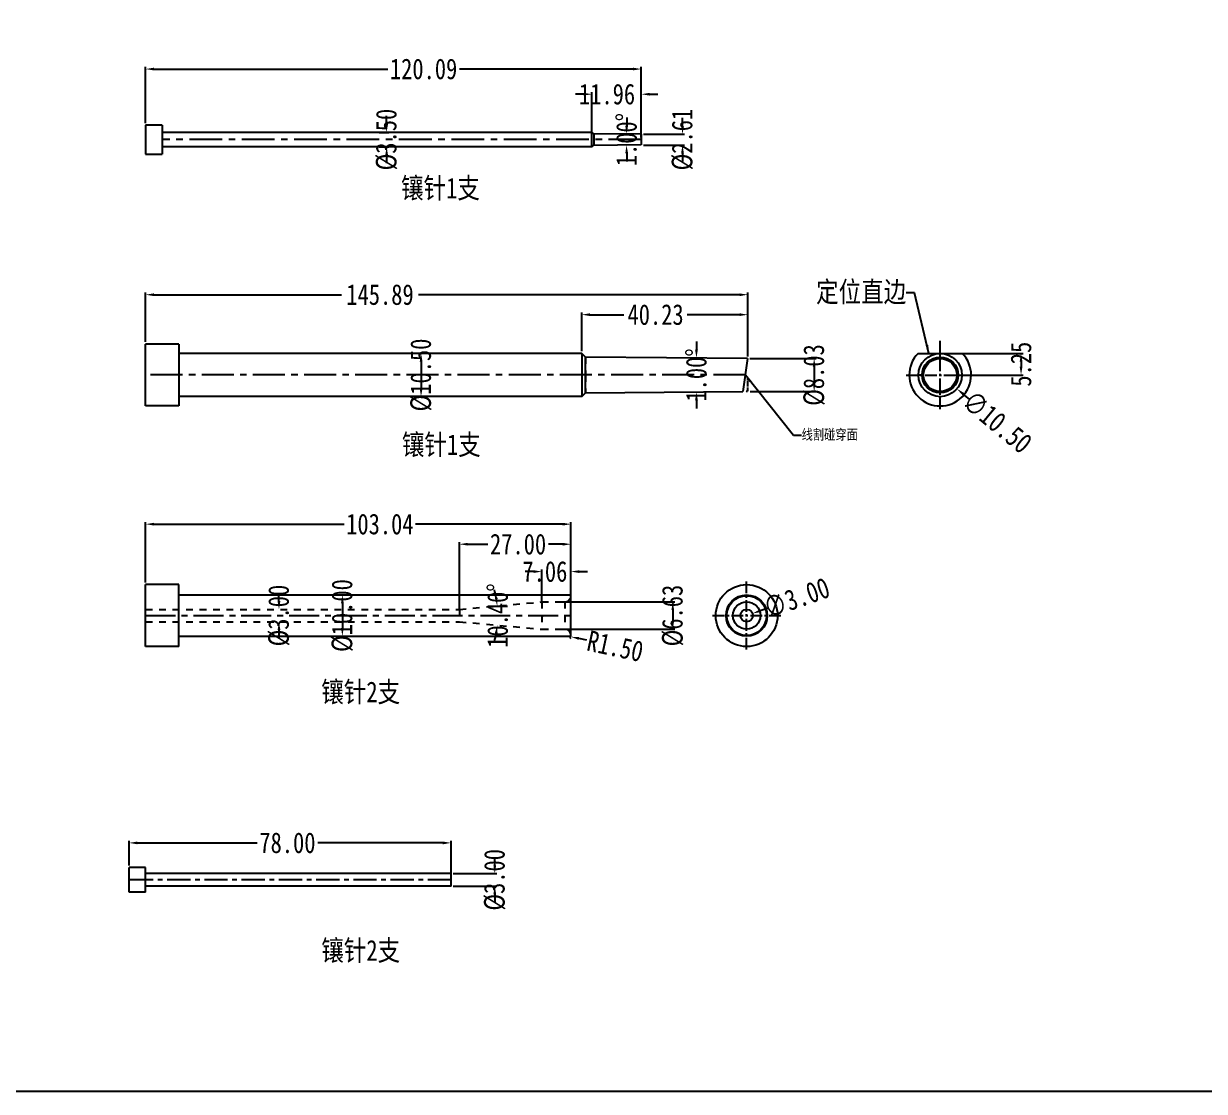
# Model space of a CAD drawing. Header units: millimetres. Extents: x 309 to 11345, y -1340 to 1318.
# Drawn here: x 3977.5 to 4263.6, y -730.8 to -472 of the extents above; entities that cross this region are included whole.
import ezdxf

# ---------------------------------------------------------------- set-up
doc = ezdxf.new("R2010")
doc.units = ezdxf.units.MM
doc.header["$LTSCALE"] = 16.335
doc.header["$PDMODE"] = 3
doc.header["$PDSIZE"] = 0.3125
for name, pattern in [('CENTER', [0.6, 0.375, -0.075, 0.075, -0.075]), ('DIVIDE', [31.75, 12.7, -6.35, 0, -6.35, 0, -6.35]), ('HIDDEN', [0.2, 0.1, -0.1])]:
    doc.linetypes.add(name, pattern=pattern)
doc.layers.get('0').update_dxf_attribs({"linetype": 'CONTINUOUS'})
doc.layers.get('Defpoints').update_dxf_attribs({"linetype": 'CONTINUOUS'})
doc.layers.add('DEFAULT_2', color=8, linetype='HIDDEN')
doc.layers.add('dim', color=82, linetype='CONTINUOUS', lineweight=9)
doc.styles.get("Standard").update_dxf_attribs({"font": 'txt', "width": 0.8})
doc.dimstyles.get("Standard").update_dxf_attribs({"dimtxt": 0.15625, "dimasz": 0.1875, "dimexe": 0.125, "dimexo": 0.0625, "dimtad": 0, "dimtih": 1, "dimtoh": 1, "dimdsep": 46, "dimtxsty": 'Standard', "dimcen": 0.09, "dimadec": 0, "dimazin": 0, "dimtp": 0.01, "dimtm": 0.01, "dimtfac": 1, "dimtofl": 0, "dimtmove": 0, "dimatfit": 3, "dimfxl": 0, "dimtolj": 1, "dimarcsym": 0})
doc.dimstyles.new('STANDARD$0', dxfattribs={"dimscale": 2, "dimtxt": 3, "dimasz": 3, "dimexe": 1.25, "dimexo": 0.625, "dimgap": 0.5, "dimtad": 0, "dimdsep": 46, "dimlunit": 6, "dimtxsty": 'Standard', "dimblk": 'CLOSEDBLANK', "dimcen": 0, "dimclrt": 2, "dimazin": 2, "dimtfac": 2, "dimtmove": 1, "dimatfit": 3, "dimfxl": 0, "dimtolj": 1, "dimtzin": 0, "dimarcsym": 0})

# ---------------------------------------------------------------- blocks, each defined once
blk = doc.blocks.new('*D264')
at = {"layer": 'Defpoints', "color": 0}
for p in [(4202.82, -551.9), (4201.5, -557.15), (4219.14, -557.15)]:
    blk.add_point(p, dxfattribs=at)
at = {"layer": 'dim', "color": 4, "lineweight": -2}
for p, q in [((4203.31, -551.9), (4219.64, -551.9)), ((4219.14, -553.9), (4219.14, -555.15)), ((4202, -557.15), (4219.64, -557.15))]:
    blk.add_line(p, q, dxfattribs=at)
at = {"layer": 'dim', "color": 4}
for points in [[(4218.81, -553.9), (4219.47, -553.9), (4219.14, -551.9)], [(4218.81, -555.15), (4219.47, -555.15), (4219.14, -557.15)]]:
    blk.add_solid(points, dxfattribs=at)
at = {"layer": 'dim', "color": 6, "insert": (4219.14, -554.53), "char_height": 5, "attachment_point": 5, "rotation": 90}
blk.add_mtext('\\A1;5.25', dxfattribs=at)
blk = doc.blocks.new('*D265')
at = {"layer": 'Defpoints', "color": 0}
for p in [(4195.49, -553.81), (4203.59, -560.49)]:
    blk.add_point(p, dxfattribs=at)
at = {"layer": 'dim', "color": 4, "lineweight": -2}
blk.add_line((4206.68, -563.04), (4205.14, -561.76), dxfattribs=at)
at = {"layer": 'dim', "color": 4}
blk.add_solid([(4205.35, -561.51), (4204.92, -562.02), (4203.59, -560.49)], dxfattribs=at)
at = {"layer": 'dim', "color": 6, "insert": (4213.37, -568.55), "char_height": 5, "attachment_point": 5, "rotation": 320.4803}
blk.add_mtext('\\A1;∅10.50', dxfattribs=at)
blk = doc.blocks.new('*D266')
at = {"layer": 'Defpoints', "color": 0}
for p in [(4152.9, -553.13), (4152.97, -561.16), (4169.01, -561.16)]:
    blk.add_point(p, dxfattribs=at)
at = {"layer": 'dim', "color": 4, "lineweight": -2}
for p, q in [((4153.4, -553.13), (4169.51, -553.13)), ((4169.01, -555.13), (4169.01, -559.16)), ((4153.47, -561.16), (4169.51, -561.16))]:
    blk.add_line(p, q, dxfattribs=at)
at = {"layer": 'dim', "color": 4}
for points in [[(4168.67, -555.13), (4169.34, -555.13), (4169.01, -553.13)], [(4168.67, -559.16), (4169.34, -559.16), (4169.01, -561.16)]]:
    blk.add_solid(points, dxfattribs=at)
at = {"layer": 'dim', "color": 6, "insert": (4169.01, -557.15), "char_height": 5, "attachment_point": 5, "rotation": 90}
blk.add_mtext('\\A1;%%c8.03', dxfattribs=at)
blk = doc.blocks.new('*D267')
at = {"layer": 'Defpoints', "color": 0}
for p in [(4113.59, -552.79), (4152.9, -553.13), (4140.46, -555.77), (4113.59, -561.51), (4151.77, -561.17)]:
    blk.add_point(p, dxfattribs=at)
at = {"layer": 'dim', "color": 4, "lineweight": -2}
for start, end in [(179.0152, 179.2576), (180.7424, 180.9848)]:
    blk.add_arc((4613.21, -557.15), 472.75, start, end, dxfattribs=at)
at = {"layer": 'dim', "color": 4}
for points in [[(4140.83, -551.03), (4140.16, -551.02), (4140.48, -553.02)], [(4140.16, -563.28), (4140.83, -563.27), (4140.48, -561.27)]]:
    blk.add_solid(points, dxfattribs=at)
at = {"layer": 'dim', "color": 6, "insert": (4140.46, -557.15), "char_height": 5, "attachment_point": 5, "rotation": 90}
blk.add_mtext('\\A1;1.00°', dxfattribs=at)
blk = doc.blocks.new('*D268')
at = {"layer": 'Defpoints', "color": 0}
for p in [(4112.71, -542.53), (4112.71, -551.9), (4152.93, -553.13)]:
    blk.add_point(p, dxfattribs=at)
at = {"layer": 'dim', "color": 4, "lineweight": -2}
for p, q in [((4112.71, -551.4), (4112.71, -542.03)), ((4114.71, -542.53), (4122.92, -542.53)), ((4150.93, -542.53), (4138.26, -542.53)), ((4152.93, -552.63), (4152.93, -542.03))]:
    blk.add_line(p, q, dxfattribs=at)
at = {"layer": 'dim', "color": 4}
for points in [[(4114.71, -542.19), (4114.71, -542.86), (4112.71, -542.53)], [(4150.93, -542.19), (4150.93, -542.86), (4152.93, -542.53)]]:
    blk.add_solid(points, dxfattribs=at)
at = {"layer": 'dim', "color": 6, "insert": (4130.59, -542.53), "char_height": 5, "attachment_point": 5}
blk.add_mtext('\\A1;40.23', dxfattribs=at)
blk = doc.blocks.new('*D269')
at = {"layer": 'Defpoints', "color": 0}
for p in [(4007.04, -537.69), (4007.04, -549.65), (4152.93, -553.13)]:
    blk.add_point(p, dxfattribs=at)
at = {"layer": 'dim', "color": 4, "lineweight": -2}
for p, q in [((4007.04, -549.15), (4007.04, -537.19)), ((4009.04, -537.69), (4054.49, -537.69)), ((4150.93, -537.69), (4073.15, -537.69)), ((4152.93, -552.63), (4152.93, -537.19))]:
    blk.add_line(p, q, dxfattribs=at)
at = {"layer": 'dim', "color": 4}
for points in [[(4009.04, -537.36), (4009.04, -538.03), (4007.04, -537.69)], [(4150.93, -537.36), (4150.93, -538.03), (4152.93, -537.69)]]:
    blk.add_solid(points, dxfattribs=at)
at = {"layer": 'dim', "color": 6, "insert": (4063.82, -537.69), "char_height": 5, "attachment_point": 5}
blk.add_mtext('\\A1;145.89', dxfattribs=at)
blk = doc.blocks.new('*D270')
at = {"layer": 'Defpoints', "color": 0}
for p in [(4073.77, -551.9), (4073.77, -562.4), (4073.77, -562.4)]:
    blk.add_point(p, dxfattribs=at)
at = {"layer": 'dim', "color": 4, "lineweight": -2}
blk.add_line((4073.77, -553.9), (4073.77, -560.4), dxfattribs=at)
at = {"layer": 'dim', "color": 4}
for points in [[(4073.44, -553.9), (4074.11, -553.9), (4073.77, -551.9)], [(4073.44, -560.4), (4074.11, -560.4), (4073.77, -562.4)]]:
    blk.add_solid(points, dxfattribs=at)
at = {"layer": 'dim', "color": 6, "insert": (4073.77, -557.15), "char_height": 5, "attachment_point": 5, "rotation": 90}
blk.add_mtext('\\A1;%%c10.50', dxfattribs=at)
blk = doc.blocks.new('*D271')
at = {"layer": 'Defpoints', "color": 0}
for p in [(4127.13, -498.79), (4127.15, -501.41), (4137.11, -501.41)]:
    blk.add_point(p, dxfattribs=at)
at = {"layer": 'dim', "color": 4, "lineweight": -2}
for p, q in [((4137.11, -496.79), (4137.11, -494.79)), ((4127.63, -498.79), (4137.61, -498.79)), ((4127.65, -501.41), (4137.61, -501.41)), ((4137.11, -503.41), (4137.11, -505.41))]:
    blk.add_line(p, q, dxfattribs=at)
at = {"layer": 'dim', "color": 4}
for points in [[(4136.78, -496.79), (4137.45, -496.79), (4137.11, -498.79)], [(4136.78, -503.41), (4137.45, -503.41), (4137.11, -501.41)]]:
    blk.add_solid(points, dxfattribs=at)
at = {"layer": 'dim', "color": 6, "insert": (4137.11, -500.1), "char_height": 5, "attachment_point": 5, "rotation": 90}
blk.add_mtext('\\A1;%%c2.61', dxfattribs=at)
blk = doc.blocks.new('*D272')
at = {"layer": 'Defpoints', "color": 0}
for p in [(4063.11, -498.35), (4063.11, -501.85), (4065.42, -501.85)]:
    blk.add_point(p, dxfattribs=at)
at = {"layer": 'dim', "color": 4, "lineweight": -2}
for p, q in [((4065.42, -496.35), (4065.42, -494.35)), ((4063.61, -498.35), (4065.92, -498.35)), ((4063.61, -501.85), (4065.92, -501.85)), ((4065.42, -503.85), (4065.42, -505.85))]:
    blk.add_line(p, q, dxfattribs=at)
at = {"layer": 'dim', "color": 4}
for points in [[(4065.09, -496.35), (4065.76, -496.35), (4065.42, -498.35)], [(4065.09, -503.85), (4065.76, -503.85), (4065.42, -501.85)]]:
    blk.add_solid(points, dxfattribs=at)
at = {"layer": 'dim', "color": 6, "insert": (4065.42, -500.1), "char_height": 5, "attachment_point": 5, "rotation": 90}
blk.add_mtext('\\A1;%%c3.50', dxfattribs=at)
blk = doc.blocks.new('*D273')
at = {"layer": 'Defpoints', "color": 0}
for p in [(4115.17, -489.1), (4115.17, -500.1), (4127.13, -500.1)]:
    blk.add_point(p, dxfattribs=at)
at = {"layer": 'dim', "color": 4, "lineweight": -2}
for p, q in [((4113.17, -489.1), (4111.17, -489.1)), ((4115.17, -499.6), (4115.17, -488.6)), ((4127.13, -499.6), (4127.13, -488.6)), ((4129.13, -489.1), (4131.13, -489.1))]:
    blk.add_line(p, q, dxfattribs=at)
at = {"layer": 'dim', "color": 4}
for points in [[(4113.17, -488.77), (4113.17, -489.43), (4115.17, -489.1)], [(4129.13, -488.77), (4129.13, -489.43), (4127.13, -489.1)]]:
    blk.add_solid(points, dxfattribs=at)
at = {"layer": 'dim', "color": 6, "insert": (4118.83, -489.1), "char_height": 5, "attachment_point": 5}
blk.add_mtext('\\A1;11.96', dxfattribs=at)
blk = doc.blocks.new('*D274')
at = {"layer": 'Defpoints', "color": 0}
for p in [(4007.04, -483), (4007.04, -496.6), (4127.13, -500.1)]:
    blk.add_point(p, dxfattribs=at)
at = {"layer": 'dim', "color": 4, "lineweight": -2}
for p, q in [((4007.04, -496.1), (4007.04, -482.5)), ((4009.04, -483), (4065.72, -483)), ((4125.13, -483), (4083.05, -483)), ((4127.13, -499.6), (4127.13, -482.5))]:
    blk.add_line(p, q, dxfattribs=at)
at = {"layer": 'dim', "color": 4}
for points in [[(4009.04, -482.67), (4009.04, -483.33), (4007.04, -483)], [(4125.13, -482.67), (4125.13, -483.33), (4127.13, -483)]]:
    blk.add_solid(points, dxfattribs=at)
at = {"layer": 'dim', "color": 6, "insert": (4074.38, -483), "char_height": 5, "attachment_point": 5}
blk.add_mtext('\\A1;120.09', dxfattribs=at)
blk = doc.blocks.new('*D275')
at = {"layer": 'Defpoints', "color": 0}
for p in [(4115.61, -498.69), (4123.55, -499.65), (4127.13, -498.79), (4115.61, -501.51), (4127.13, -501.41)]:
    blk.add_point(p, dxfattribs=at)
at = {"layer": 'dim', "color": 4, "lineweight": -2}
for start, end in [(178.0057, 178.7528), (181.2472, 181.9943)]:
    blk.add_arc((4276.92, -500.1), 153.37, start, end, dxfattribs=at)
at = {"layer": 'dim', "color": 4}
for points in [[(4123.92, -496.77), (4123.25, -496.76), (4123.55, -498.76)], [(4123.25, -503.44), (4123.92, -503.43), (4123.55, -501.44)]]:
    blk.add_solid(points, dxfattribs=at)
at = {"layer": 'dim', "color": 6, "insert": (4123.55, -500.1), "char_height": 5, "attachment_point": 5, "rotation": 90}
blk.add_mtext('\\A1;1.00°', dxfattribs=at)
blk = doc.blocks.new('*D276')
at = {"layer": 'Defpoints', "color": 0}
for p in [(4154.07, -614.95), (4151.24, -615.95)]:
    blk.add_point(p, dxfattribs=at)
at = {"layer": 'dim', "color": 4, "lineweight": -2}
blk.add_line((4157.84, -613.62), (4155.95, -614.28), dxfattribs=at)
at = {"layer": 'dim', "color": 4}
blk.add_solid([(4155.84, -613.97), (4156.07, -614.6), (4154.07, -614.95)], dxfattribs=at)
at = {"layer": 'dim', "color": 6, "insert": (4164.75, -611.16), "char_height": 5, "attachment_point": 5, "rotation": 19.5263}
blk.add_mtext('\\A1;∅3.00', dxfattribs=at)
blk = doc.blocks.new('*D277')
at = {"layer": 'Defpoints', "color": 0}
for p in [(4081.04, -677.99), (4081.04, -680.99), (4091.63, -680.99)]:
    blk.add_point(p, dxfattribs=at)
at = {"layer": 'dim', "color": 4, "lineweight": -2}
for p, q in [((4091.63, -675.99), (4091.63, -673.99)), ((4081.54, -677.99), (4092.13, -677.99)), ((4081.54, -680.99), (4092.13, -680.99)), ((4091.63, -682.99), (4091.63, -684.99))]:
    blk.add_line(p, q, dxfattribs=at)
at = {"layer": 'dim', "color": 4}
for points in [[(4091.3, -675.99), (4091.96, -675.99), (4091.63, -677.99)], [(4091.3, -682.99), (4091.96, -682.99), (4091.63, -680.99)]]:
    blk.add_solid(points, dxfattribs=at)
at = {"layer": 'dim', "color": 6, "insert": (4091.63, -679.49), "char_height": 5, "attachment_point": 5, "rotation": 90}
blk.add_mtext('\\A1;%%c3.00', dxfattribs=at)
blk = doc.blocks.new('*D278')
at = {"layer": 'Defpoints', "color": 0}
for p in [(4003.04, -670.54), (4003.04, -676.49), (4081.04, -679.49)]:
    blk.add_point(p, dxfattribs=at)
at = {"layer": 'dim', "color": 4, "lineweight": -2}
for p, q in [((4003.04, -675.99), (4003.04, -670.05)), ((4005.04, -670.54), (4034.05, -670.54)), ((4079.04, -670.54), (4048.72, -670.54)), ((4081.04, -678.99), (4081.04, -670.05))]:
    blk.add_line(p, q, dxfattribs=at)
at = {"layer": 'dim', "color": 4}
for points in [[(4005.04, -670.21), (4005.04, -670.88), (4003.04, -670.54)], [(4079.04, -670.21), (4079.04, -670.88), (4081.04, -670.54)]]:
    blk.add_solid(points, dxfattribs=at)
at = {"layer": 'dim', "color": 6, "insert": (4041.39, -670.54), "char_height": 5, "attachment_point": 5}
blk.add_mtext('\\A1;78.00', dxfattribs=at)
blk = doc.blocks.new('*D279')
at = {"layer": 'Defpoints', "color": 0}
for p in [(4108.58, -620.27), (4110.05, -620.58)]:
    blk.add_point(p, dxfattribs=at)
at = {"layer": 'dim', "color": 4, "lineweight": -2}
blk.add_line((4113.96, -621.42), (4112, -621), dxfattribs=at)
blk.add_arc((4108.58, -620.27), 1.5, 328.8315, 340.911, dxfattribs=at)
at = {"layer": 'dim', "color": 4}
blk.add_solid([(4112.07, -620.67), (4111.93, -621.33), (4110.05, -620.58)], dxfattribs=at)
at = {"layer": 'dim', "color": 6, "insert": (4120.81, -622.88), "char_height": 5, "attachment_point": 5, "rotation": 347.9205}
blk.add_mtext('\\A1;R1.50', dxfattribs=at)
blk = doc.blocks.new('*D280')
at = {"layer": 'Defpoints', "color": 0}
for p in [(4007.04, -593.3), (4007.04, -607.95), (4110.08, -612.28)]:
    blk.add_point(p, dxfattribs=at)
at = {"layer": 'dim', "color": 4, "lineweight": -2}
for p, q in [((4007.04, -607.45), (4007.04, -592.8)), ((4009.04, -593.3), (4055.12, -593.3)), ((4108.08, -593.3), (4072.45, -593.3)), ((4110.08, -611.78), (4110.08, -592.8))]:
    blk.add_line(p, q, dxfattribs=at)
at = {"layer": 'dim', "color": 4}
for points in [[(4009.04, -592.97), (4009.04, -593.63), (4007.04, -593.3)], [(4108.08, -592.97), (4108.08, -593.63), (4110.08, -593.3)]]:
    blk.add_solid(points, dxfattribs=at)
at = {"layer": 'dim', "color": 6, "insert": (4063.79, -593.3), "char_height": 5, "attachment_point": 5}
blk.add_mtext('\\A1;103.04', dxfattribs=at)
blk = doc.blocks.new('*D281')
at = {"layer": 'Defpoints', "color": 0}
for p in [(4083.08, -598.16), (4110.08, -609.75), (4083.08, -614.7)]:
    blk.add_point(p, dxfattribs=at)
at = {"layer": 'dim', "color": 4, "lineweight": -2}
for p, q in [((4083.08, -614.2), (4083.08, -597.66)), ((4110.08, -609.25), (4110.08, -597.66)), ((4085.08, -598.16), (4089.94, -598.16)), ((4108.08, -598.16), (4104.61, -598.16))]:
    blk.add_line(p, q, dxfattribs=at)
at = {"layer": 'dim', "color": 4}
for points in [[(4085.08, -597.82), (4085.08, -598.49), (4083.08, -598.16)], [(4108.08, -597.82), (4108.08, -598.49), (4110.08, -598.16)]]:
    blk.add_solid(points, dxfattribs=at)
at = {"layer": 'dim', "color": 6, "insert": (4097.27, -598.16), "char_height": 5, "attachment_point": 5}
blk.add_mtext('\\A1;27.00', dxfattribs=at)
blk = doc.blocks.new('*D282')
at = {"layer": 'Defpoints', "color": 0}
for p in [(4103.03, -604.79), (4103.03, -612.76), (4110.08, -612.28)]:
    blk.add_point(p, dxfattribs=at)
at = {"layer": 'dim', "color": 4, "lineweight": -2}
for p, q in [((4101.03, -604.79), (4099.03, -604.79)), ((4103.03, -612.26), (4103.03, -604.29)), ((4110.08, -611.78), (4110.08, -604.29)), ((4112.08, -604.79), (4114.08, -604.79))]:
    blk.add_line(p, q, dxfattribs=at)
at = {"layer": 'dim', "color": 4}
for points in [[(4101.03, -604.46), (4101.03, -605.13), (4103.03, -604.79)], [(4112.08, -604.46), (4112.08, -605.13), (4110.08, -604.79)]]:
    blk.add_solid(points, dxfattribs=at)
at = {"layer": 'dim', "color": 6, "insert": (4103.77, -604.79), "char_height": 5, "attachment_point": 5}
blk.add_mtext('\\A1;7.06', dxfattribs=at)
blk = doc.blocks.new('*D283')
at = {"layer": 'Defpoints', "color": 0}
for p in [(4107.34, -612.14), (4107.34, -618.77), (4134.75, -618.77)]:
    blk.add_point(p, dxfattribs=at)
at = {"layer": 'dim', "color": 4, "lineweight": -2}
for p, q in [((4107.84, -612.14), (4135.25, -612.14)), ((4134.75, -614.14), (4134.75, -616.77)), ((4107.84, -618.77), (4135.25, -618.77))]:
    blk.add_line(p, q, dxfattribs=at)
at = {"layer": 'dim', "color": 4}
for points in [[(4134.42, -614.14), (4135.08, -614.14), (4134.75, -612.14)], [(4134.42, -616.77), (4135.08, -616.77), (4134.75, -618.77)]]:
    blk.add_solid(points, dxfattribs=at)
at = {"layer": 'dim', "color": 6, "insert": (4134.75, -615.45), "char_height": 5, "attachment_point": 5, "rotation": 90}
blk.add_mtext('\\A1;%%c6.63', dxfattribs=at)
blk = doc.blocks.new('*D284')
at = {"layer": 'Defpoints', "color": 0}
for p in [(4054.7, -610.45), (4054.7, -620.45), (4054.7, -620.45)]:
    blk.add_point(p, dxfattribs=at)
at = {"layer": 'dim', "color": 4, "lineweight": -2}
blk.add_line((4054.7, -612.45), (4054.7, -618.45), dxfattribs=at)
at = {"layer": 'dim', "color": 4}
for points in [[(4054.37, -612.45), (4055.04, -612.45), (4054.7, -610.45)], [(4054.37, -618.45), (4055.04, -618.45), (4054.7, -620.45)]]:
    blk.add_solid(points, dxfattribs=at)
at = {"layer": 'dim', "color": 6, "insert": (4054.7, -615.45), "char_height": 5, "attachment_point": 5, "rotation": 90}
blk.add_mtext('\\A1;%%c10.00', dxfattribs=at)
blk = doc.blocks.new('*D285')
at = {"layer": 'Defpoints', "color": 0}
for p in [(4103.03, -612.14), (4083.08, -613.95), (4083.08, -616.95), (4092.32, -616.23), (4103.03, -618.77)]:
    blk.add_point(p, dxfattribs=at)
at = {"layer": 'dim', "color": 4, "lineweight": -2}
for start, end in [(9.654, 14.1083), (345.8917, 350.346)]:
    blk.add_arc((4066.6, -615.45), 25.73, start, end, dxfattribs=at)
at = {"layer": 'dim', "color": 4}
for points in [[(4092.3, -611.1), (4091.64, -611.18), (4092.22, -613.12)], [(4091.64, -619.73), (4092.3, -619.81), (4092.22, -617.79)]]:
    blk.add_solid(points, dxfattribs=at)
at = {"layer": 'dim', "color": 6, "insert": (4092.33, -615.45), "char_height": 5, "attachment_point": 5, "rotation": 90}
blk.add_mtext('\\A1;10.40°', dxfattribs=at)
blk = doc.blocks.new('*D286')
at = {"layer": 'Defpoints', "color": 0}
for p in [(4039.34, -613.95), (4039.34, -616.95), (4039.34, -616.95)]:
    blk.add_point(p, dxfattribs=at)
at = {"layer": 'dim', "color": 4, "lineweight": -2}
for p, q in [((4039.34, -611.95), (4039.34, -609.95)), ((4039.34, -618.95), (4039.34, -620.95))]:
    blk.add_line(p, q, dxfattribs=at)
at = {"layer": 'dim', "color": 4}
for points in [[(4039.01, -611.95), (4039.68, -611.95), (4039.34, -613.95)], [(4039.01, -618.95), (4039.68, -618.95), (4039.34, -616.95)]]:
    blk.add_solid(points, dxfattribs=at)
at = {"layer": 'dim', "color": 6, "insert": (4039.34, -615.45), "char_height": 5, "attachment_point": 5, "rotation": 90}
blk.add_mtext('\\A1;%%c3.00', dxfattribs=at)

msp = doc.modelspace()

# ---------------------------------------------------------------- linework, layer by layer
at = {"color": 7, "linetype": 'Continuous'}
for p, q in [((4007.042, -496.599), (4007.042, -503.598)), ((4011.042, -496.599), (4007.042, -496.599)), ((4011.042, -496.599), (4011.042, -503.598)), ((4115.17, -498.349), (4011.042, -498.349)), ((4115.17, -501.849), (4115.17, -498.349)), ((4115.17, -498.349), (4115.612, -498.792)), ((4115.612, -498.792), (4115.612, -501.406)), ((4127.131, -498.792), (4115.613, -498.691)), ((4115.17, -501.849), (4011.042, -501.849)), ((4115.17, -501.849), (4115.612, -501.406)), ((4127.131, -501.406), (4115.613, -501.506)), ((4007.042, -503.599), (4011.042, -503.599)), ((4007.042, -564.648), (4007.042, -549.648)), ((4015.042, -549.648), (4007.042, -549.648)), ((4015.042, -549.648), (4015.042, -564.648)), ((4112.708, -551.898), (4015.042, -551.898)), ((4112.708, -551.898), (4112.708, -562.398)), ((4113.59, -552.788), (4112.708, -551.898)), ((4194.188, -551.901), (4204.9, -551.901)), ((4152.899, -553.131), (4113.59, -552.788)), ((4113.592, -557.153), (4113.593, -552.791)), ((4113.593, -561.505), (4113.593, -557.153)), ((4195.522, -557.156), (4194.294, -557.157)), ((4203.566, -557.156), (4204.794, -557.156)), ((4112.708, -562.398), (4015.042, -562.398)), ((4112.708, -562.398), (4113.59, -561.508)), ((4113.59, -561.508), (4151.768, -561.175)), ((4015.042, -564.648), (4007.042, -564.648)), ((4007.042, -622.953), (4007.042, -607.953)), ((4015.042, -607.953), (4007.042, -607.953)), ((4015.042, -622.953), (4015.042, -607.954)), ((4015.042, -610.453), (4110.082, -610.453)), ((4110.082, -620.453), (4110.082, -610.454)), ((4015.042, -620.453), (4110.082, -620.453)), ((4015.042, -622.953), (4007.042, -622.953)), ((4003.042, -682.49), (4003.042, -676.49)), ((4007.042, -676.49), (4003.042, -676.49)), ((4007.042, -682.49), (4007.042, -676.49)), ((4081.042, -677.99), (4007.042, -677.99)), ((4081.042, -680.99), (4081.042, -677.99)), ((4007.042, -682.49), (4003.042, -682.49)), ((4081.042, -680.99), (4007.042, -680.99))]:
    msp.add_line(p, q, dxfattribs=at)
at = {"color": 1, "linetype": 'CENTER', "ltscale": 1.295305}
msp.add_line((4127.131, -500.099), (4011.042, -500.099), dxfattribs=at)
msp.add_line((4127.131, -498.792), (4127.131, -501.406))
at = {"color": 1, "linetype": 'CENTER', "ltscale": 0.466483}
for p, q in [((4199.544, -565.401), (4199.544, -548.901)), ((4191.294, -557.151), (4207.794, -557.151)), ((4152.656, -623.703), (4152.656, -607.203)), ((4144.406, -615.453), (4160.906, -615.453))]:
    msp.add_line(p, q, dxfattribs=at)
at = {"color": 2, "linetype": 'Continuous'}
msp.add_line((4152.899, -553.131), (4151.768, -561.175), dxfattribs=at)
at = {"color": 1, "linetype": 'CENTER', "ltscale": 1.264685}
msp.add_line((4152.334, -557.148), (4007.042, -557.148), dxfattribs=at)
at = {"color": 2, "linetype": 'DIVIDE', "ltscale": 0.000612182}
for p, q in [((4152.899, -558.032), (4152.899, -561.165)), ((4152.899, -561.165), (4152.458, -561.169))]:
    msp.add_line(p, q, dxfattribs=at)
at = {"color": 1, "linetype": 'CENTER', "ltscale": 1.182262}
msp.add_line((4007.042, -615.453), (4110.082, -615.453), dxfattribs=at)
at = {"color": 1, "linetype": 'CENTER', "ltscale": 0.920526}
msp.add_line((4081.042, -679.49), (4003.042, -679.49), dxfattribs=at)
msp.add_lwpolyline([(3431.544, -164.137), (4642.265, -164.137), (4642.265, -730.764), (3431.544, -730.764)], close=True)
at = {"color": 7, "linetype": 'Continuous'}
for centre, radius in [((4199.544, -557.151), 5.25), ((4199.544, -557.148), 4.359), ((4199.544, -557.154), 4.021), ((4152.656, -615.453), 7.5), ((4152.656, -615.453), 5), ((4152.656, -615.453), 4.815), ((4152.656, -615.453), 3.315)]:
    msp.add_circle(centre, radius, dxfattribs=at)
at = {"color": 2, "linetype": 'Continuous'}
msp.add_circle((4152.656, -615.453), 1.5, dxfattribs=at)
at = {"color": 7, "linetype": 'Continuous'}
msp.add_arc((4199.544, -557.151), 7.5, 135.573, 44.427, dxfattribs=at)
at = {"layer": 'DEFAULT_2', "color": 8, "linetype": 'HIDDEN'}
for p, q in [((4113.593, -552.791), (4113.593, -557.153)), ((4113.592, -557.152), (4113.593, -561.505)), ((4083.082, -613.953), (4103.027, -612.138)), ((4103.027, -612.138), (4108.582, -612.138)), ((4108.582, -612.138), (4108.582, -618.768)), ((4007.042, -613.953), (4083.082, -613.953)), ((4083.082, -613.953), (4083.082, -616.953)), ((4007.042, -616.953), (4083.082, -616.953)), ((4083.082, -616.953), (4103.027, -618.768)), ((4103.027, -618.768), (4108.582, -618.768))]:
    msp.add_line(p, q, dxfattribs=at)
for centre, start, end in [((4108.582, -610.638), 270, 0), ((4108.582, -620.268), 0, 90)]:
    msp.add_arc(centre, 1.5, start, end, dxfattribs=at)
for points, knots in [([(4103.027, -612.139), (4103.027, -612.223), (4103.027, -612.547), (4103.025, -613.038), (4103.032, -613.636), (4103.023, -614.097), (4103.017, -614.496), (4103.042, -614.918), (4103.082, -615.238), (4103.082, -615.453)], [0, 0, 0, 0, 0.0761214, 0.2929167, 0.4444426, 0.6173885, 0.7097837, 0.8049847, 1, 1, 1, 1]), ([(4103.082, -615.453), (4103.082, -615.669), (4103.042, -615.988), (4103.017, -616.411), (4103.023, -616.81), (4103.032, -617.271), (4103.025, -617.869), (4103.027, -618.36), (4103.027, -618.684), (4103.027, -618.768)], [0, 0, 0, 0, 0.1950153, 0.2902163, 0.3826115, 0.5555574, 0.7070833, 0.9238786, 1, 1, 1, 1])]:
    msp.add_open_spline(points, degree=3, knots=knots, dxfattribs=at)

# ---------------------------------------------------------------- texts
at = {"char_height": 5, "width": 33.51686, "attachment_point": 1}
for s, insert in [('{\\fSimSun|b0|i0|c134|p2;镶针}1{\\fSimSun|b0|i0|c134|p2;支}', (4068.934, -509.332)), ('{\\fSimSun|b0|i0|c134|p2;镶针}1{\\fSimSun|b0|i0|c134|p2;支}', (4069.128, -571.516)), ('{\\fSimSun|b0|i0|c134|p2;镶针}2{\\fSimSun|b0|i0|c134|p2;支}', (4049.605, -631.438)), ('{\\fSimSun|b0|i0|c134|p2;镶针}2{\\fSimSun|b0|i0|c134|p2;支}', (4049.605, -694.091))]:
    msp.add_mtext(s, dxfattribs=dict(at, insert=insert))
at = {"layer": 'dim', "color": 6}
for s, insert, char_height, attachment_point in [('\\A1;{\\fSimSun|b0|i0|c134|p2;定位直边}', (4191.309, -537.273), 5, 6), ('\\A1;{\\fSimSun|b0|i0|c134|p2;线割碰穿面}', (4165.968, -571.707), 2.5, 4)]:
    msp.add_mtext(s, dxfattribs=dict(at, insert=insert, char_height=char_height, attachment_point=attachment_point))

# ---------------------------------------------------------------- dimensions: what is measured, and where the dimension line sits
at = {"layer": 'dim'}
for base, p1, p2, picture, middle in [((4007.042, -482.999), (4127.131, -500.099), (4007.042, -496.599), '*D274', (4074.383, -482.999)), ((4115.17, -489.099), (4127.131, -500.099), (4115.17, -500.099), '*D273', (4118.831, -489.099)), ((4007.042, -537.695), (4152.934, -553.131), (4007.042, -549.648), '*D269', (4063.82, -537.695)), ((4112.708, -542.527), (4152.934, -553.131), (4112.708, -551.898), '*D268', (4130.59, -542.527)), ((4007.042, -593.301), (4110.082, -612.28), (4007.042, -607.953), '*D280', (4063.787, -593.301)), ((4083.082, -598.156), (4110.082, -609.749), (4083.082, -614.696), '*D281', (4097.272, -598.156)), ((4103.026, -604.795), (4110.082, -612.28), (4103.026, -612.755), '*D282', (4103.774, -604.795)), ((4003.042, -670.545), (4081.042, -679.49), (4003.042, -676.49), '*D278', (4041.386, -670.545))]:
    dim = msp.add_linear_dim(base=base, p1=p1, p2=p2, dimstyle='STANDARD$0', override={"dimscale": 1, "dimtxt": 5, "dimasz": 2, "dimexe": 0.49975, "dimexo": 0.49975, "dimgap": 0, "dimzin": 0, "dimlunit": 2, "dimclrd": 4, "dimclre": 4, "dimclrt": 6, "dimazin": 0, "dimtfac": 1, "dimtofl": 0, "dimtmove": 0}, dxfattribs=at)
    dim.commit()
    dim.dimension.update_dxf_attribs({"geometry": picture, "text_midpoint": middle, "dimtype": 160})
for base, p1, p2, picture, middle in [((4065.424, -501.849), (4063.106, -498.349), (4063.106, -501.849), '*D272', (4065.424, -500.099)), ((4137.112, -501.406), (4127.131, -498.792), (4127.154, -501.406), '*D271', (4137.112, -500.099)), ((4073.772, -562.398), (4073.772, -551.898), (4073.772, -562.398), '*D270', (4073.772, -557.148)), ((4169.006, -561.164), (4152.899, -553.131), (4152.969, -561.164), '*D266', (4169.006, -557.148)), ((4039.343, -616.953), (4039.343, -613.953), (4039.343, -616.953), '*D286', (4039.343, -615.453)), ((4054.704, -620.453), (4054.704, -610.453), (4054.704, -620.453), '*D284', (4054.704, -615.453)), ((4134.752, -618.768), (4107.343, -612.138), (4107.343, -618.768), '*D283', (4134.752, -615.453)), ((4091.63, -680.99), (4081.042, -677.99), (4081.042, -680.99), '*D277', (4091.63, -679.49))]:
    dim = msp.add_linear_dim(base=base, p1=p1, p2=p2, angle=90, text='%%c<>', dimstyle='STANDARD$0', override={"dimscale": 1, "dimtxt": 5, "dimasz": 2, "dimexe": 0.49975, "dimexo": 0.49975, "dimgap": 0, "dimzin": 0, "dimlunit": 2, "dimclrd": 4, "dimclre": 4, "dimclrt": 6, "dimazin": 0, "dimtfac": 1, "dimtofl": 0, "dimtmove": 0}, dxfattribs=at)
    dim.commit()
    dim.dimension.update_dxf_attribs({"geometry": picture, "text_midpoint": middle, "dimtype": 160})
for base, line1, line2, picture, middle in [((4123.549, -499.653), ((4127.131, -501.406), (4115.613, -501.506)), ((4127.131, -498.792), (4115.613, -498.691)), '*D275', (4123.548, -500.099)), ((4140.46, -555.773), ((4113.59, -561.508), (4151.768, -561.175)), ((4152.899, -553.131), (4113.59, -552.788)), '*D267', (4140.458, -557.148)), ((4092.319, -616.232), ((4083.082, -616.953), (4103.027, -618.768)), ((4083.082, -613.953), (4103.027, -612.138)), '*D285', (4092.331, -615.453))]:
    dim = msp.add_angular_dim_2l(base=base, line1=line1, line2=line2, dimstyle='Standard', override={"dimtxt": 5, "dimasz": 2, "dimexe": 0.49975, "dimexo": 0.49975, "dimgap": 0, "dimtih": 0, "dimtoh": 0, "dimzin": 0, "dimcen": 0, "dimclrd": 4, "dimclre": 4, "dimclrt": 6, "dimadec": 2, "dimtp": 0, "dimtm": 0, "dimtzin": 0}, dxfattribs=at)
    dim.commit()
    dim.dimension.update_dxf_attribs({"geometry": picture, "text_midpoint": middle, "dimtype": 162})
dim = msp.add_linear_dim(base=(4219.138, -557.151), p1=(4202.815, -551.901), p2=(4201.501, -557.151), angle=90, dimstyle='STANDARD$0', override={"dimscale": 1, "dimtxt": 5, "dimasz": 2, "dimexe": 0.49975, "dimexo": 0.49975, "dimgap": 0, "dimzin": 0, "dimlunit": 2, "dimclrd": 4, "dimclre": 4, "dimclrt": 6, "dimazin": 0, "dimtfac": 1, "dimtofl": 0, "dimtmove": 0}, dxfattribs=at)
dim.commit()
dim.dimension.update_dxf_attribs({"geometry": '*D264', "text_midpoint": (4219.138, -554.526), "dimtype": 160})
for p1, p2, picture, middle in [((4195.494, -553.81), (4203.594, -560.492), '*D265', (4213.365, -568.552)), ((4151.242, -615.955), (4154.069, -614.952), '*D276', (4164.751, -611.164))]:
    dim = msp.add_diameter_dim_2p(p1=p1, p2=p2, dimstyle='Standard', override={"dimtxt": 5, "dimasz": 2, "dimexe": 0.49975, "dimexo": 0.49975, "dimgap": 0, "dimtih": 0, "dimtoh": 0, "dimzin": 0, "dimcen": 0, "dimclrd": 4, "dimclre": 4, "dimclrt": 6, "dimadec": 2, "dimtp": 0, "dimtm": 0, "dimtzin": 0}, dxfattribs=at)
    dim.commit()
    dim.dimension.update_dxf_attribs({"geometry": picture, "text_midpoint": middle})
dim = msp.add_radius_dim(center=(4108.582, -620.268), mpoint=(4110.049, -620.582), dimstyle='Standard', override={"dimtxt": 5, "dimasz": 2, "dimexe": 0.49975, "dimexo": 0.49975, "dimgap": 0, "dimtih": 0, "dimtoh": 0, "dimzin": 0, "dimcen": 0, "dimclrd": 4, "dimclre": 4, "dimclrt": 6, "dimadec": 2, "dimtp": 0, "dimtm": 0, "dimtzin": 0}, dxfattribs=at)
dim.commit()
dim.dimension.update_dxf_attribs({"geometry": '*D279', "text_midpoint": (4120.805, -622.884)})

# ---------------------------------------------------------------- leaders
at = {"layer": 'dim', "annotation_type": 0, "has_hookline": 1}
for points, hookline_direction, text_width in [([(4196.819, -551.901), (4193.309, -537.273), (4191.309, -537.273)], 1, 22.2), ([(4152.334, -557.148), (4163.968, -571.707), (4165.968, -571.707)], 0, 13.956)]:
    msp.add_leader(points, dimstyle='Standard', override={"dimtxt": 2.5, "dimasz": 2, "dimexe": 0.49975, "dimexo": 0.49975, "dimgap": 0, "dimtih": 0, "dimtoh": 0, "dimzin": 0, "dimcen": 0, "dimclrd": 4, "dimclre": 4, "dimclrt": 6, "dimadec": 2, "dimtp": 0, "dimtm": 0, "dimtzin": 0}, dxfattribs=dict(at, hookline_direction=hookline_direction, text_width=text_width))

doc.saveas('drawing.dxf')
